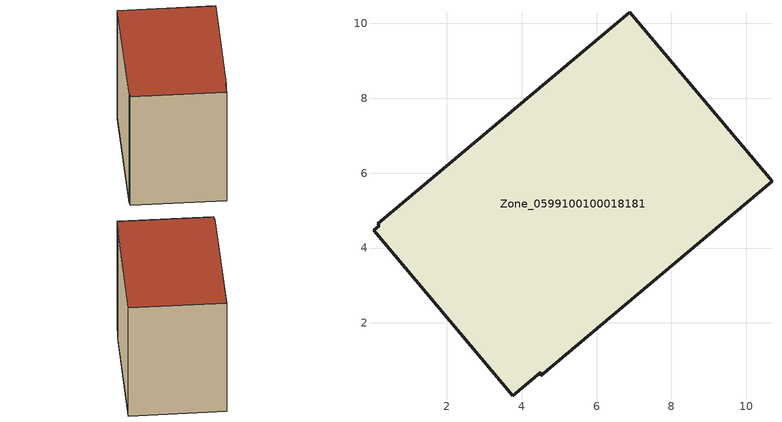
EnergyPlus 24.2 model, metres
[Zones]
Zone_0599100100018181
 floor ground (C_G): 6.88,10.3 10.69,5.78 4.51,0.59 4.51,0.68 3.77,0.05 0.04,4.47 0.19,4.6 0.15,4.65 z0
 wall outside (C_F): 10.69,5.78 6.88,10.3 0.15,4.65 0.19,4.6 0.04,4.47 3.77,0.05 4.51,0.68 4.51,0.59 10.69,5.78 z0:7.95
 roof outside (C_R): 0.19,4.6 0.04,4.47 3.77,0.05 4.51,0.68 4.51,0.59 10.69,5.78 6.88,10.3 0.15,4.65 z7.95
[BUILDING]
Pand.0599100100018181: North Axis=0; Terrain=City; Loads Convergence Tolerance Value=0.04; Temperature Convergence Tolerance Value=0.4; Solar Distribution=FullExterior; Maximum Number of Warmup Days=25; Minimum Number of Warmup Days=1
[Site:Location]
Rotterdam.The.Hague.AP_ZH_NLD Design_Conditions: Latitude=51.96; Longitude=4.45; Time Zone=1; Elevation=-4.5
[SITE:GROUNDTEMPERATURE:BUILDINGSURFACE]
18, 18, 18, 18, 18, 18, 18, 18, 18, 18, 18, 18
[MATERIAL] Thermal Absorptance=0.9; Solar Absorptance=0.7; Visible Absorptance=0.7
Name | Roughness | Thickness | Conductivity | Density | Specific Heat
G.TC.2015-2018 | MediumSmooth | 0.15 | 0.0428571 | 540 | 1210
F.TC.2015-2018 | Rough | 0.3 | 0.0666667 | 1920 | 840
R.TC.2015-2018 | MediumRough | 0.2 | 0.0333333 | 1500 | 1000
[CONSTRUCTION]
C_G: G.TC.2015-2018
C_F: F.TC.2015-2018
C_R: R.TC.2015-2018
[ZONE]
Zone_0599100100018181: Type=1; Multiplier=1; Ceiling Height=Autocalculate; Volume=Autocalculate; Floor Area=autocalculate; Part of Total Floor Area=Yes
[ZONEINFILTRATION:DESIGNFLOWRATE]
Infil_Zone_0599100100018181: Zone or ZoneList or Space or SpaceList=Zone_0599100100018181; Schedule=AlwaysOn; Design Flow Rate Calculation Method=Flow/Area; Flow Rate per Floor Area=0.0015; Constant Term Coefficient=1; Temperature Term Coefficient=0; Velocity Term Coefficient=0; Velocity Squared Term Coefficient=0
[HVACTEMPLATE:ZONE:IDEALLOADSAIRSYSTEM]
Zone_0599100100018181: Maximum Heating Supply Air Temperature=50; Minimum Cooling Supply Air Temperature=13; Maximum Heating Supply Air Humidity Ratio=0.0156; Minimum Cooling Supply Air Humidity Ratio=0.0077; Heating Limit=NoLimit; Cooling Limit=NoLimit; Dehumidification Control Type=ConstantSensibleHeatRatio; Cooling Sensible Heat Ratio=0.7; Dehumidification Setpoint=60; Humidification Control Type=None; Humidification Setpoint=30; Outdoor Air Method=None; Outdoor Air Flow Rate per Person=0.00944; Outdoor Air Flow Rate per Zone Floor Area=0; Outdoor Air Flow Rate per Zone=0; Demand Controlled Ventilation Type=None; Outdoor Air Economizer Type=NoEconomizer; Heat Recovery Type=None; Sensible Heat Recovery Effectiveness=0.7; Latent Heat Recovery Effectiveness=0.65
[ZONECONTROL:THERMOSTAT]
ThermostatControl_Zone_0599100100018181: Zone or ZoneList=Zone_0599100100018181; Control Type Schedule=DualSetpointControlType; Control 1=Thermostat_Zone_0599100100018181; Temperature Difference Between Cutout And Setpoint=0
[THERMOSTATSETPOINT:DUALSETPOINT]
Thermostat_Zone_0599100100018181: Heating Setpoint Temperature Schedule=HeatingSetpoint_Zone_0599100100018181; Cooling Setpoint Temperature Schedule=CoolingSetpoint_Zone_0599100100018181
[SCHEDULE:COMPACT]
HeatingSetpoint_Zone_0599100100018181: Through: 12/31, For: AllDays, Until: 24:00, 21
CoolingSetpoint_Zone_0599100100018181: Through: 12/31, For: AllDays, Until: 24:00, 24
DualSetpointControlType: Through: 12/31, For: AllDays, Until: 24:00, 4
AlwaysOn: Through: 12/31, For: AllDays, Until: 24:00, 1
